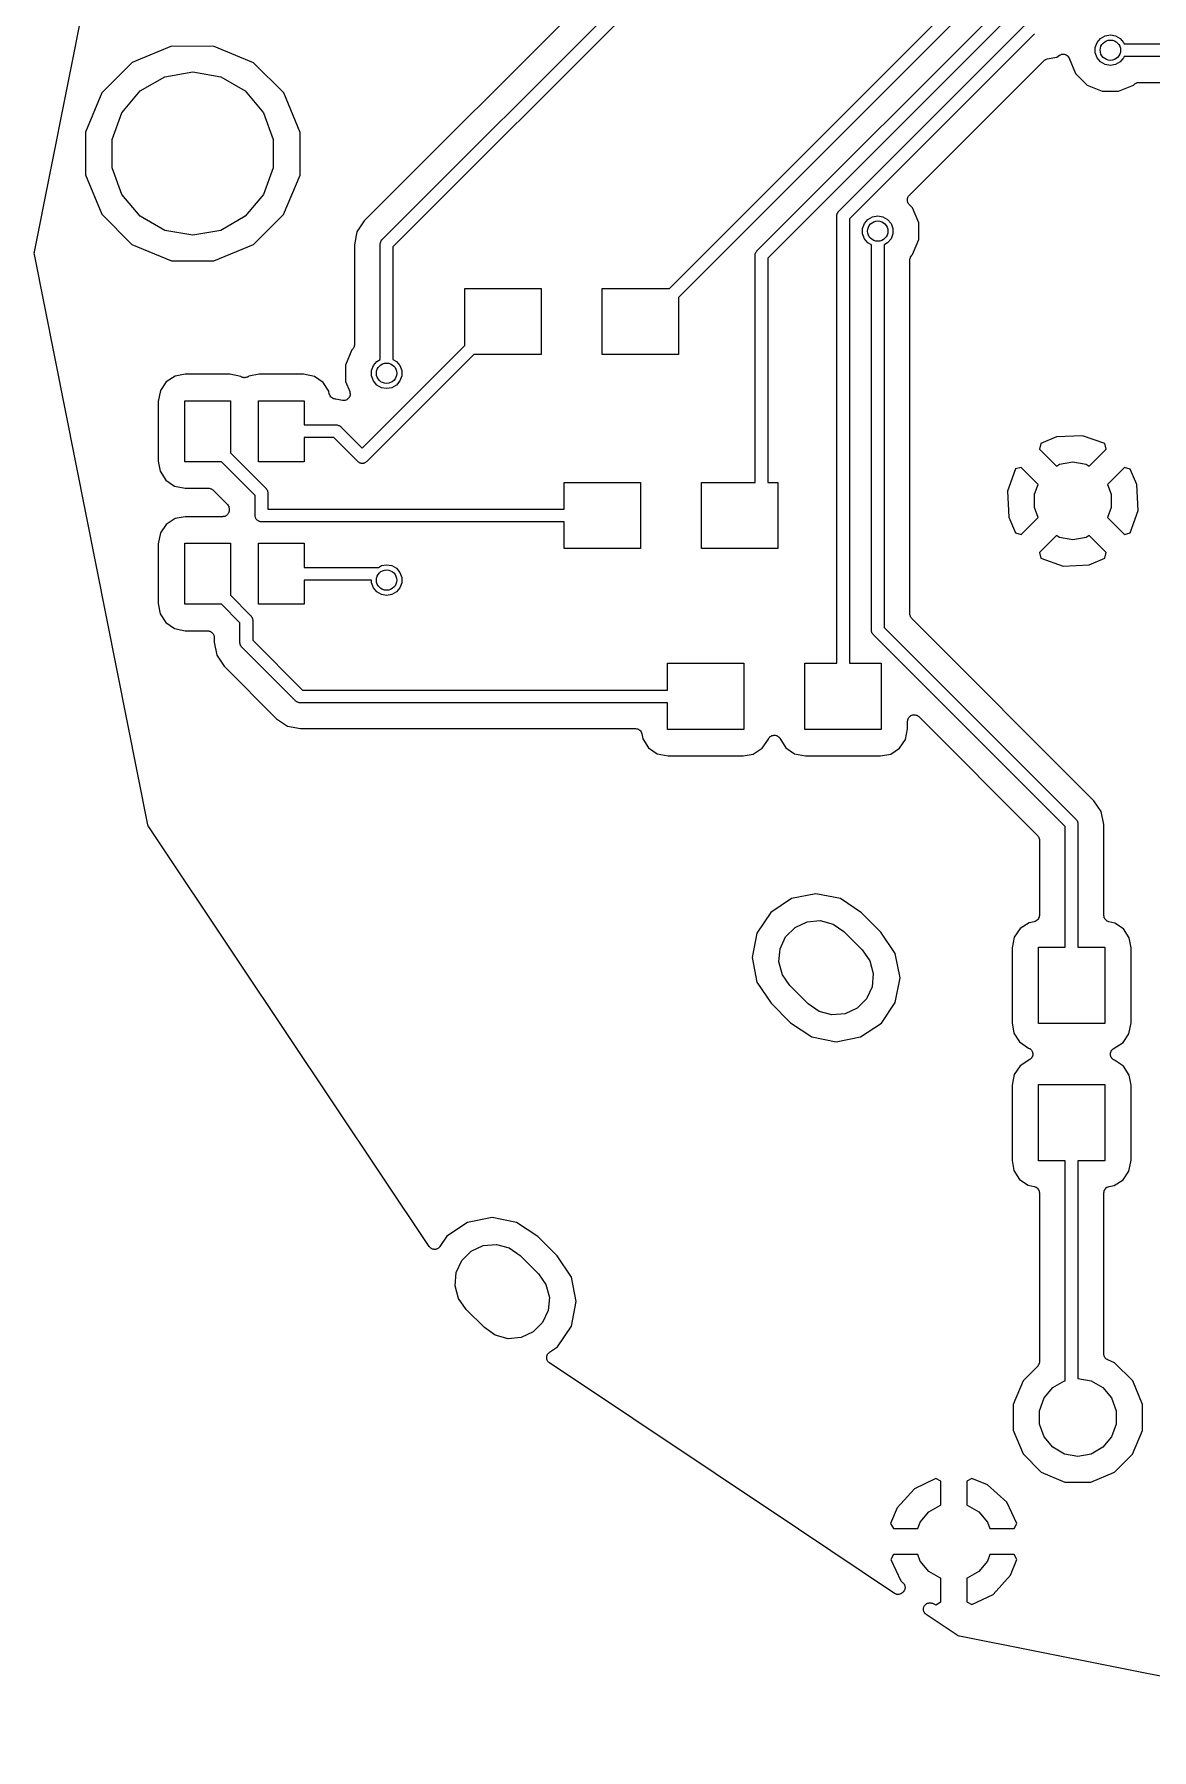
# Model space of a CAD drawing. Extents: x 10 to 287, y -200 to -10.
# Drawn here: x 120.58 to 142.54, y -129.41 to -95.7 of the extents above; entities that cross this region are included whole.
import ezdxf

# ---------------------------------------------------------------- set-up
doc = ezdxf.new("R2010")
doc.units = 0
doc.header["$MEASUREMENT"] = 0
doc.layers.add('BLACK', color=7, linetype='CONTINUOUS')

msp = doc.modelspace()

# ---------------------------------------------------------------- linework, layer by layer
at = {"layer": 'Black'}
for p, q in [((127.42, -99.7336), (133.87, -93.2832)), ((134.083, -93.4234), (127.633, -99.8738)), ((120.886, -98.4618), (121.689, -94.4274)), ((131.94, -94.4952), (127.069, -99.3656)), ((134.786, -99.9572), (139.718, -95.0246)), ((133.067, -100.696), (138.405, -95.3582)), ((139.858, -95.238), (134.999, -100.097)), ((138.618, -95.4984), (133.244, -100.873)), ((136.39, -99.183), (140.098, -95.4746)), ((140.238, -95.688), (136.603, -99.3232)), ((141.538, -95.7813), (141.629, -95.729)), ((141.629, -95.729), (141.732, -95.7109)), ((141.732, -95.7109), (141.835, -95.729)), ((141.835, -95.729), (141.926, -95.7813)), ((123.281, -95.9356), (122.505, -96.2559)), ((124.119, -95.9364), (123.281, -95.9356)), ((124.894, -96.258), (124.119, -95.9364)), ((141.435, -95.9597), (141.471, -95.8614)), ((141.435, -96.0643), (141.435, -95.9597)), ((141.471, -96.1626), (141.435, -96.0643)), ((141.471, -95.8614), (141.538, -95.7813)), ((141.926, -95.7813), (141.993, -95.8614)), ((141.993, -95.8614), (142.002, -95.887)), ((142.002, -95.887), (143.256, -95.887)), ((122.505, -96.2559), (121.912, -96.8484)), ((125.486, -96.8515), (124.894, -96.258)), ((137.779, -98.8652), (140.426, -96.2181)), ((140.426, -96.2181), (140.439, -96.2094)), ((140.439, -96.2094), (140.45, -96.1993)), ((140.45, -96.1993), (140.457, -96.1968)), ((140.457, -96.1968), (140.463, -96.1928)), ((140.463, -96.1928), (140.477, -96.1889)), ((140.477, -96.1889), (140.492, -96.1834)), ((140.492, -96.1834), (140.682, -96.1455)), ((140.682, -96.1455), (140.734, -96.1105)), ((140.734, -96.1105), (140.735, -96.1099)), ((140.735, -96.1099), (140.737, -96.1089)), ((140.737, -96.1089), (140.756, -96.101)), ((140.756, -96.101), (140.774, -96.0927)), ((140.774, -96.0927), (140.776, -96.0926)), ((140.776, -96.0926), (140.777, -96.0921)), ((140.777, -96.0921), (140.798, -96.0912)), ((140.798, -96.0912), (140.818, -96.0899)), ((140.818, -96.0899), (140.82, -96.0903)), ((140.82, -96.0903), (140.821, -96.0902)), ((140.821, -96.0902), (140.841, -96.0964)), ((140.841, -96.0964), (140.861, -96.1022)), ((140.861, -96.1022), (140.862, -96.1031)), ((140.862, -96.1031), (140.863, -96.1035)), ((140.863, -96.1035), (140.88, -96.1161)), ((140.88, -96.1161), (140.896, -96.1283)), ((140.896, -96.1283), (140.897, -96.1295)), ((140.897, -96.1295), (140.898, -96.1304)), ((140.898, -96.1304), (140.909, -96.1478)), ((140.909, -96.1478), (140.921, -96.165)), ((140.921, -96.165), (140.921, -96.1664)), ((140.921, -96.1664), (140.922, -96.1676)), ((140.922, -96.1676), (141.047, -96.4691)), ((141.538, -96.2427), (141.471, -96.1626)), ((141.629, -96.295), (141.538, -96.2427)), ((141.732, -96.3131), (141.629, -96.295)), ((141.835, -96.295), (141.732, -96.3131)), ((141.926, -96.2427), (141.835, -96.295)), ((141.993, -96.1626), (141.926, -96.2427)), ((142.002, -96.137), (141.993, -96.1626)), ((143.204, -96.137), (142.002, -96.137)), ((122.666, -96.8136), (123.149, -96.5347)), ((123.149, -96.5347), (123.698, -96.4379)), ((123.698, -96.4379), (124.247, -96.5347)), ((124.247, -96.5347), (124.73, -96.8136)), ((141.047, -96.4691), (141.274, -96.6966)), ((141.274, -96.6966), (141.571, -96.8199)), ((141.892, -96.8201), (142.189, -96.6974)), ((142.189, -96.6974), (142.204, -96.6821)), ((142.204, -96.6821), (142.209, -96.679)), ((142.209, -96.679), (142.212, -96.6747)), ((142.212, -96.6747), (142.227, -96.6664)), ((142.227, -96.6664), (142.241, -96.6569)), ((142.241, -96.6569), (142.246, -96.6554)), ((142.246, -96.6554), (142.251, -96.6527)), ((142.251, -96.6527), (142.267, -96.6498)), ((142.267, -96.6498), (142.283, -96.6455)), ((142.283, -96.6455), (142.289, -96.646)), ((142.289, -96.646), (142.294, -96.645)), ((142.294, -96.645), (142.941, -96.645)), ((121.912, -96.8484), (121.59, -97.6229)), ((122.307, -97.2409), (122.666, -96.8136)), ((124.73, -96.8136), (125.089, -97.2409)), ((125.806, -97.6265), (125.486, -96.8515)), ((141.571, -96.8199), (141.892, -96.8201)), ((122.116, -97.7651), (122.307, -97.2409)), ((125.089, -97.2409), (125.28, -97.7651)), ((121.59, -97.6229), (121.59, -98.4615)), ((122.116, -98.3229), (122.116, -97.7651)), ((125.28, -97.7651), (125.28, -98.3229)), ((125.806, -98.4651), (125.806, -97.6265)), ((122.307, -98.8471), (122.116, -98.3229)), ((125.28, -98.3229), (125.089, -98.8471)), ((120.585, -99.9752), (120.886, -98.4618)), ((120.886, -98.4618), (120.886, -98.4618)), ((121.59, -98.4615), (121.91, -99.2365)), ((125.484, -99.2396), (125.806, -98.4651)), ((122.666, -99.2744), (122.307, -98.8471)), ((125.089, -98.8471), (124.73, -99.2744)), ((137.743, -98.9439), (137.746, -98.9331)), ((137.744, -98.9549), (137.743, -98.9439)), ((137.743, -98.966), (137.744, -98.9549)), ((137.746, -98.9768), (137.743, -98.966)), ((137.746, -98.9331), (137.747, -98.922)), ((137.747, -98.9879), (137.746, -98.9768)), ((137.747, -98.922), (137.751, -98.912)), ((137.751, -98.9979), (137.747, -98.9879)), ((137.751, -98.912), (137.754, -98.9013)), ((137.754, -99.0086), (137.751, -98.9979)), ((137.754, -98.9013), (137.761, -98.8922)), ((137.76, -99.0177), (137.754, -99.0086)), ((137.765, -99.0278), (137.76, -99.0177)), ((137.761, -98.8922), (137.765, -98.8821)), ((137.765, -98.8821), (137.773, -98.8743)), ((137.773, -99.0357), (137.765, -99.0278)), ((137.773, -98.8743), (137.779, -98.8652)), ((137.779, -99.0447), (137.773, -99.0357)), ((137.845, -99.1109), (137.779, -99.0447)), ((137.968, -99.408), (137.845, -99.1109)), ((121.91, -99.2365), (122.502, -99.83)), ((123.149, -99.5533), (122.666, -99.2744)), ((124.73, -99.2744), (124.247, -99.5533)), ((124.891, -99.8321), (125.484, -99.2396)), ((127.069, -99.3656), (126.925, -99.5807)), ((136.353, -99.2605), (136.358, -99.2447)), ((136.354, -99.266), (136.353, -99.2605)), ((136.353, -99.2714), (136.354, -99.266)), ((136.353, -108.062), (136.353, -99.2714)), ((136.358, -99.2447), (136.361, -99.2287)), ((136.361, -99.2287), (136.363, -99.2239)), ((136.363, -99.2239), (136.365, -99.2186)), ((136.365, -99.2186), (136.374, -99.2052)), ((136.374, -99.2052), (136.382, -99.1911)), ((136.382, -99.1911), (136.386, -99.1875)), ((136.386, -99.1875), (136.39, -99.183)), ((136.603, -99.3232), (136.603, -108.062)), ((136.863, -99.5157), (136.899, -99.4174)), ((136.899, -99.4174), (136.966, -99.3373)), ((136.966, -99.3373), (137.057, -99.285)), ((137.057, -99.285), (137.16, -99.2669)), ((137.16, -99.2669), (137.263, -99.285)), ((137.263, -99.285), (137.354, -99.3373)), ((137.354, -99.3373), (137.421, -99.4174)), ((137.421, -99.4174), (137.457, -99.5157)), ((137.968, -99.7294), (137.968, -99.408)), ((123.698, -99.6501), (123.149, -99.5533)), ((124.247, -99.5533), (123.698, -99.6501)), ((126.925, -99.5807), (126.875, -99.8345)), ((127.383, -99.8111), (127.388, -99.7953)), ((127.388, -99.7953), (127.391, -99.7792)), ((127.391, -99.7792), (127.393, -99.7745)), ((127.393, -99.7745), (127.395, -99.7692)), ((127.395, -99.7692), (127.404, -99.7558)), ((127.404, -99.7558), (127.412, -99.7417)), ((127.412, -99.7417), (127.416, -99.7381)), ((127.416, -99.7381), (127.42, -99.7336)), ((136.863, -99.6203), (136.863, -99.5157)), ((136.899, -99.7186), (136.863, -99.6203)), ((136.966, -99.7987), (136.899, -99.7186)), ((137.421, -99.7186), (137.354, -99.7987)), ((137.457, -99.6203), (137.421, -99.7186)), ((137.457, -99.5157), (137.457, -99.6203)), ((137.845, -100.026), (137.968, -99.7294)), ((120.584, -99.9807), (120.585, -99.978)), ((120.585, -100), (120.584, -99.9807)), ((120.584, -100.019), (120.585, -100)), ((120.585, -100.022), (120.584, -100.019)), ((120.585, -99.978), (120.585, -99.9752)), ((120.585, -100.025), (120.585, -100.022)), ((122.815, -111.234), (120.585, -100.025)), ((122.502, -99.83), (123.277, -100.152)), ((124.115, -100.152), (124.891, -99.8321)), ((126.875, -99.8345), (126.875, -101.8)), ((127.384, -99.8166), (127.383, -99.8111)), ((127.383, -99.822), (127.384, -99.8166)), ((127.383, -102.092), (127.383, -99.822)), ((127.633, -99.8738), (127.633, -102.092)), ((134.749, -100.035), (134.754, -100.019)), ((134.75, -100.04), (134.749, -100.035)), ((134.749, -100.046), (134.75, -100.04)), ((134.749, -104.506), (134.749, -100.046)), ((134.754, -100.019), (134.757, -100.003)), ((134.757, -100.003), (134.759, -99.9981)), ((134.759, -99.9981), (134.761, -99.9928)), ((134.761, -99.9928), (134.77, -99.9794)), ((134.77, -99.9794), (134.778, -99.9652)), ((134.778, -99.9652), (134.782, -99.9617)), ((134.782, -99.9617), (134.786, -99.9572)), ((134.999, -100.097), (134.999, -104.506)), ((137.035, -99.8383), (136.966, -99.7987)), ((137.035, -107.409), (137.035, -99.8383)), ((137.354, -99.7987), (137.285, -99.8383)), ((137.285, -99.8383), (137.285, -107.357)), ((137.793, -100.119), (137.798, -100.103)), ((137.794, -100.125), (137.793, -100.119)), ((137.793, -100.13), (137.794, -100.125)), ((137.793, -103.89), (137.793, -100.13)), ((137.798, -100.103), (137.801, -100.087)), ((137.801, -100.087), (137.803, -100.082)), ((137.803, -100.082), (137.805, -100.077)), ((137.805, -100.077), (137.814, -100.063)), ((137.814, -100.063), (137.823, -100.049)), ((137.823, -100.049), (137.827, -100.045)), ((137.827, -100.045), (137.83, -100.041)), ((137.83, -100.041), (137.845, -100.026)), ((123.277, -100.152), (124.115, -100.152)), ((129.044, -101.819), (129.044, -100.696)), ((129.044, -100.696), (130.544, -100.696)), ((130.544, -100.696), (130.544, -101.996)), ((131.744, -101.996), (131.744, -100.696)), ((131.744, -100.696), (133.067, -100.696)), ((133.244, -100.873), (133.244, -101.996)), ((126.875, -101.811), (126.87, -101.827)), ((126.875, -101.8), (126.874, -101.805)), ((126.874, -101.805), (126.875, -101.811)), ((127.03, -103.833), (129.044, -101.819)), ((126.823, -101.904), (126.7, -102.201)), ((126.838, -101.889), (126.823, -101.904)), ((126.841, -101.885), (126.838, -101.889)), ((126.845, -101.881), (126.841, -101.885)), ((126.854, -101.867), (126.845, -101.881)), ((126.863, -101.853), (126.854, -101.867)), ((126.865, -101.848), (126.863, -101.853)), ((126.867, -101.843), (126.865, -101.848)), ((126.87, -101.827), (126.867, -101.843)), ((129.221, -101.996), (127.118, -104.098)), ((127.247, -102.211), (127.314, -102.131)), ((127.314, -102.131), (127.383, -102.092)), ((127.633, -102.092), (127.702, -102.131)), ((127.702, -102.131), (127.769, -102.211)), ((130.544, -101.996), (129.221, -101.996)), ((133.244, -101.996), (131.744, -101.996)), ((123.352, -102.419), (123.178, -102.531)), ((123.551, -102.382), (123.352, -102.419)), ((124.426, -102.382), (123.551, -102.382)), ((124.64, -102.425), (124.426, -102.382)), ((124.645, -102.428), (124.64, -102.425)), ((124.652, -102.431), (124.645, -102.428)), ((124.658, -102.436), (124.652, -102.431)), ((124.672, -102.44), (124.658, -102.436)), ((124.685, -102.446), (124.672, -102.44)), ((124.693, -102.447), (124.685, -102.446)), ((124.7, -102.449), (124.693, -102.447)), ((124.715, -102.448), (124.7, -102.449)), ((124.729, -102.449), (124.715, -102.448)), ((124.736, -102.447), (124.729, -102.449)), ((124.744, -102.447), (124.736, -102.447)), ((124.758, -102.441), (124.744, -102.447)), ((124.771, -102.437), (124.758, -102.441)), ((124.778, -102.433), (124.771, -102.437)), ((124.785, -102.43), (124.778, -102.433)), ((124.802, -102.419), (124.785, -102.43)), ((125.001, -102.382), (124.802, -102.419)), ((125.876, -102.382), (125.001, -102.382)), ((126.09, -102.425), (125.876, -102.382)), ((126.26, -102.541), (126.09, -102.425)), ((126.7, -102.201), (126.7, -102.522)), ((127.211, -102.31), (127.247, -102.211)), ((127.211, -102.414), (127.211, -102.31)), ((127.247, -102.513), (127.211, -102.414)), ((127.769, -102.211), (127.805, -102.31)), ((127.805, -102.414), (127.769, -102.513)), ((127.805, -102.31), (127.805, -102.414)), ((123.062, -102.701), (123.019, -102.915)), ((123.178, -102.531), (123.062, -102.701)), ((126.372, -102.715), (126.26, -102.541)), ((126.382, -102.765), (126.372, -102.715)), ((126.389, -102.785), (126.382, -102.765)), ((126.396, -102.805), (126.389, -102.785)), ((126.397, -102.806), (126.396, -102.805)), ((126.397, -102.807), (126.397, -102.806)), ((126.411, -102.823), (126.397, -102.807)), ((126.425, -102.839), (126.411, -102.823)), ((126.7, -102.522), (126.782, -102.722)), ((126.774, -102.832), (126.766, -102.848)), ((126.783, -102.816), (126.774, -102.832)), ((126.782, -102.722), (126.783, -102.726)), ((126.783, -102.726), (126.785, -102.73)), ((126.784, -102.812), (126.783, -102.816)), ((126.786, -102.809), (126.784, -102.812)), ((126.785, -102.73), (126.788, -102.747)), ((126.789, -102.791), (126.786, -102.809)), ((126.788, -102.747), (126.792, -102.765)), ((126.792, -102.773), (126.789, -102.791)), ((126.792, -102.765), (126.791, -102.769)), ((126.791, -102.769), (126.792, -102.773)), ((127.314, -102.593), (127.247, -102.513)), ((127.405, -102.645), (127.314, -102.593)), ((127.508, -102.663), (127.405, -102.645)), ((127.611, -102.645), (127.508, -102.663)), ((127.702, -102.593), (127.611, -102.645)), ((127.769, -102.513), (127.702, -102.593)), ((123.019, -102.915), (123.019, -104.09)), ((123.539, -104.102), (123.539, -102.902)), ((123.539, -102.902), (124.439, -102.902)), ((124.439, -102.902), (124.439, -103.925)), ((124.989, -104.102), (124.989, -102.902)), ((124.989, -102.902), (125.889, -102.902)), ((125.889, -102.902), (125.889, -103.377)), ((126.425, -102.84), (126.425, -102.839)), ((126.426, -102.84), (126.425, -102.84)), ((126.444, -102.851), (126.426, -102.84)), ((126.463, -102.861), (126.444, -102.851)), ((126.464, -102.861), (126.463, -102.861)), ((126.464, -102.862), (126.464, -102.861)), ((126.485, -102.865), (126.464, -102.862)), ((126.506, -102.869), (126.485, -102.865)), ((126.509, -102.869), (126.506, -102.869)), ((126.64, -102.895), (126.509, -102.869)), ((126.644, -102.895), (126.64, -102.895)), ((126.648, -102.896), (126.644, -102.895)), ((126.666, -102.896), (126.648, -102.896)), ((126.684, -102.896), (126.666, -102.896)), ((126.688, -102.895), (126.684, -102.896)), ((126.692, -102.894), (126.688, -102.895)), ((126.709, -102.888), (126.692, -102.894)), ((126.726, -102.882), (126.709, -102.888)), ((126.729, -102.879), (126.726, -102.882)), ((126.733, -102.878), (126.729, -102.879)), ((126.747, -102.865), (126.733, -102.878)), ((126.761, -102.854), (126.747, -102.865)), ((126.763, -102.851), (126.761, -102.854)), ((126.766, -102.848), (126.763, -102.851)), ((125.889, -103.377), (126.522, -103.377)), ((126.522, -103.377), (126.527, -103.378)), ((126.527, -103.378), (126.533, -103.377)), ((126.533, -103.377), (126.549, -103.382)), ((126.549, -103.382), (126.565, -103.385)), ((126.565, -103.385), (126.57, -103.387)), ((126.57, -103.387), (126.575, -103.389)), ((126.575, -103.389), (126.588, -103.398)), ((126.588, -103.398), (126.602, -103.406)), ((126.602, -103.406), (126.606, -103.41)), ((126.606, -103.41), (126.61, -103.414)), ((126.61, -103.414), (127.03, -103.833)), ((126.47, -103.627), (125.889, -103.627)), ((125.889, -103.627), (125.889, -104.102)), ((126.942, -104.098), (126.47, -103.627)), ((140.368, -103.741), (140.336, -103.853)), ((140.675, -103.614), (140.368, -103.741)), ((141.183, -103.589), (140.675, -103.614)), ((141.621, -103.745), (141.183, -103.589)), ((141.652, -103.853), (141.621, -103.745)), ((123.019, -104.09), (123.056, -104.289)), ((124.262, -104.102), (123.539, -104.102)), ((124.922, -104.762), (124.262, -104.102)), ((124.439, -103.925), (125.135, -104.622)), ((125.889, -104.102), (124.989, -104.102)), ((126.951, -104.105), (126.942, -104.098)), ((126.958, -104.112), (126.951, -104.105)), ((126.968, -104.117), (126.958, -104.112)), ((126.977, -104.123), (126.968, -104.117)), ((126.988, -104.126), (126.977, -104.123)), ((126.998, -104.131), (126.988, -104.126)), ((127.009, -104.132), (126.998, -104.131)), ((127.019, -104.135), (127.009, -104.132)), ((127.03, -104.134), (127.019, -104.135)), ((127.041, -104.135), (127.03, -104.134)), ((127.051, -104.132), (127.041, -104.135)), ((127.062, -104.131), (127.051, -104.132)), ((127.072, -104.126), (127.062, -104.131)), ((127.083, -104.123), (127.072, -104.126)), ((127.092, -104.117), (127.083, -104.123)), ((127.102, -104.112), (127.092, -104.117)), ((127.109, -104.105), (127.102, -104.112)), ((127.118, -104.098), (127.109, -104.105)), ((137.793, -104.662), (137.793, -103.89)), ((140.336, -103.853), (140.67, -104.187)), ((140.67, -104.187), (140.732, -104.151)), ((140.732, -104.151), (140.994, -104.105)), ((140.994, -104.105), (141.256, -104.151)), ((141.256, -104.151), (141.318, -104.187)), ((141.318, -104.187), (141.652, -103.853)), ((123.056, -104.289), (123.168, -104.463)), ((123.168, -104.463), (123.338, -104.579)), ((130.996, -105.031), (130.996, -104.506)), ((130.996, -104.506), (132.496, -104.506)), ((132.496, -104.506), (132.496, -105.806)), ((133.696, -105.806), (133.696, -104.506)), ((133.696, -104.506), (134.749, -104.506)), ((134.999, -104.506), (135.196, -104.506)), ((135.196, -104.506), (135.196, -105.806)), ((139.869, -104.243), (139.713, -104.681)), ((139.977, -104.212), (139.869, -104.243)), ((140.31, -104.546), (139.977, -104.212)), ((142.011, -104.212), (141.678, -104.546)), ((142.123, -104.244), (142.011, -104.212)), ((142.25, -104.551), (142.123, -104.244)), ((123.338, -104.579), (123.552, -104.622)), ((123.552, -104.622), (124.012, -104.622)), ((124.012, -104.622), (124.017, -104.623)), ((124.017, -104.623), (124.023, -104.623)), ((124.023, -104.623), (124.039, -104.627)), ((124.039, -104.627), (124.055, -104.63)), ((124.055, -104.63), (124.06, -104.633)), ((124.06, -104.633), (124.065, -104.634)), ((124.065, -104.634), (124.079, -104.644)), ((124.079, -104.644), (124.093, -104.652)), ((124.093, -104.652), (124.097, -104.656)), ((124.097, -104.656), (124.101, -104.66)), ((124.101, -104.66), (124.377, -104.935)), ((124.922, -105.156), (124.922, -104.762)), ((125.135, -104.622), (125.139, -104.626)), ((125.139, -104.626), (125.143, -104.63)), ((125.143, -104.63), (125.151, -104.644)), ((125.151, -104.644), (125.16, -104.657)), ((125.16, -104.657), (125.162, -104.662)), ((125.162, -104.662), (125.164, -104.667)), ((125.164, -104.667), (125.167, -104.683)), ((125.167, -104.683), (125.172, -104.699)), ((125.172, -104.699), (125.171, -104.705)), ((125.171, -104.705), (125.172, -104.71)), ((125.172, -104.71), (125.172, -105.031)), ((137.793, -105.85), (137.793, -104.662)), ((139.713, -104.681), (139.738, -105.189)), ((140.241, -104.737), (140.31, -104.546)), ((140.241, -105.003), (140.241, -104.737)), ((141.678, -104.546), (141.747, -104.737)), ((141.747, -104.737), (141.747, -105.003)), ((142.275, -105.059), (142.25, -104.551)), ((123.551, -105.182), (123.352, -105.219)), ((124.287, -105.182), (123.551, -105.182)), ((124.298, -105.18), (124.287, -105.182)), ((124.309, -105.18), (124.298, -105.18)), ((124.319, -105.176), (124.309, -105.18)), ((124.33, -105.174), (124.319, -105.176)), ((124.34, -105.168), (124.33, -105.174)), ((124.35, -105.165), (124.34, -105.168)), ((124.359, -105.157), (124.35, -105.165)), ((124.369, -105.152), (124.359, -105.157)), ((124.376, -105.143), (124.369, -105.152)), ((124.384, -105.136), (124.376, -105.143)), ((124.377, -104.935), (124.38, -104.94)), ((124.38, -104.94), (124.384, -104.943)), ((124.384, -104.943), (124.393, -104.958)), ((124.39, -105.127), (124.384, -105.136)), ((124.397, -105.118), (124.39, -105.127)), ((124.393, -104.958), (124.402, -104.971)), ((124.401, -105.108), (124.397, -105.118)), ((124.406, -105.098), (124.401, -105.108)), ((124.402, -104.971), (124.404, -104.977)), ((124.404, -104.977), (124.406, -104.981)), ((124.406, -104.981), (124.409, -104.998)), ((124.408, -105.087), (124.406, -105.098)), ((124.412, -105.077), (124.408, -105.087)), ((124.409, -104.998), (124.414, -105.014)), ((124.414, -105.055), (124.412, -105.066)), ((124.412, -105.066), (124.412, -105.077)), ((124.414, -105.014), (124.413, -105.019)), ((124.413, -105.019), (124.414, -105.025)), ((124.414, -105.025), (124.414, -105.055)), ((124.924, -105.167), (124.922, -105.156)), ((124.924, -105.178), (124.924, -105.167)), ((124.928, -105.188), (124.924, -105.178)), ((124.93, -105.199), (124.928, -105.188)), ((125.172, -105.031), (130.996, -105.031)), ((139.738, -105.189), (139.865, -105.496)), ((140.31, -105.194), (140.241, -105.003)), ((141.747, -105.003), (141.678, -105.194)), ((142.119, -105.497), (142.275, -105.059)), ((123.062, -105.501), (123.019, -105.715)), ((123.178, -105.331), (123.062, -105.501)), ((123.352, -105.219), (123.178, -105.331)), ((124.935, -105.208), (124.93, -105.199)), ((124.939, -105.218), (124.935, -105.208)), ((124.946, -105.227), (124.939, -105.218)), ((124.951, -105.236), (124.946, -105.227)), ((124.96, -105.243), (124.951, -105.236)), ((124.967, -105.252), (124.96, -105.243)), ((124.976, -105.257), (124.967, -105.252)), ((124.984, -105.264), (124.976, -105.257)), ((124.995, -105.268), (124.984, -105.264)), ((125.004, -105.273), (124.995, -105.268)), ((125.015, -105.275), (125.004, -105.273)), ((125.025, -105.279), (125.015, -105.275)), ((125.036, -105.279), (125.025, -105.279)), ((125.047, -105.281), (125.036, -105.279)), ((130.996, -105.281), (125.047, -105.281)), ((130.996, -105.806), (130.996, -105.281)), ((139.865, -105.496), (139.977, -105.528)), ((139.977, -105.528), (140.31, -105.194)), ((141.678, -105.194), (142.011, -105.528)), ((142.011, -105.528), (142.119, -105.497)), ((123.019, -105.715), (123.019, -106.89)), ((123.539, -106.902), (123.539, -105.702)), ((123.539, -105.702), (124.439, -105.702)), ((124.439, -105.702), (124.439, -106.725)), ((124.989, -106.902), (124.989, -105.702)), ((124.989, -105.702), (125.889, -105.702)), ((125.889, -105.702), (125.889, -106.177)), ((132.496, -105.806), (130.996, -105.806)), ((135.196, -105.806), (133.696, -105.806)), ((137.793, -107.094), (137.793, -105.85)), ((140.67, -105.553), (140.336, -105.887)), ((140.732, -105.589), (140.67, -105.553)), ((140.994, -105.635), (140.732, -105.589)), ((141.256, -105.589), (140.994, -105.635)), ((141.318, -105.553), (141.256, -105.589)), ((141.652, -105.887), (141.318, -105.553)), ((125.889, -106.177), (127.346, -106.177)), ((127.346, -106.177), (127.405, -106.143)), ((127.405, -106.143), (127.508, -106.125)), ((127.508, -106.125), (127.611, -106.143)), ((127.611, -106.143), (127.702, -106.195)), ((127.702, -106.195), (127.769, -106.275)), ((140.336, -105.887), (140.367, -105.995)), ((140.367, -105.995), (140.805, -106.151)), ((140.805, -106.151), (141.313, -106.126)), ((141.313, -106.126), (141.62, -105.999)), ((141.62, -105.999), (141.652, -105.887)), ((127.211, -106.427), (125.889, -106.427)), ((125.889, -106.427), (125.889, -106.902)), ((127.211, -106.478), (127.211, -106.427)), ((127.247, -106.577), (127.211, -106.478)), ((127.769, -106.275), (127.805, -106.374)), ((127.805, -106.478), (127.769, -106.577)), ((127.805, -106.374), (127.805, -106.478)), ((124.439, -106.725), (124.839, -107.126)), ((127.314, -106.657), (127.247, -106.577)), ((127.405, -106.709), (127.314, -106.657)), ((127.508, -106.727), (127.405, -106.709)), ((127.611, -106.709), (127.508, -106.727)), ((127.702, -106.657), (127.611, -106.709)), ((127.769, -106.577), (127.702, -106.657)), ((123.019, -106.89), (123.056, -107.089)), ((123.056, -107.089), (123.168, -107.263)), ((124.262, -106.902), (123.539, -106.902)), ((124.626, -107.266), (124.262, -106.902)), ((124.839, -107.126), (124.843, -107.13)), ((124.843, -107.13), (124.847, -107.134)), ((124.847, -107.134), (124.855, -107.148)), ((124.855, -107.148), (124.864, -107.161)), ((124.864, -107.161), (124.866, -107.166)), ((124.866, -107.166), (124.868, -107.171)), ((124.868, -107.171), (124.871, -107.187)), ((124.871, -107.187), (124.876, -107.203)), ((124.876, -107.203), (124.875, -107.209)), ((124.875, -107.209), (124.876, -107.214)), ((124.876, -107.214), (124.876, -107.608)), ((125.889, -106.902), (124.989, -106.902)), ((137.794, -107.1), (137.793, -107.094)), ((137.793, -107.105), (137.794, -107.1)), ((137.798, -107.121), (137.793, -107.105)), ((137.801, -107.138), (137.798, -107.121)), ((137.803, -107.142), (137.801, -107.138)), ((137.805, -107.148), (137.803, -107.142)), ((137.814, -107.161), (137.805, -107.148)), ((137.823, -107.176), (137.814, -107.161)), ((137.827, -107.179), (137.823, -107.176)), ((137.83, -107.184), (137.827, -107.179)), ((141.409, -110.763), (137.83, -107.184)), ((123.168, -107.263), (123.338, -107.379)), ((123.338, -107.379), (123.552, -107.422)), ((123.552, -107.422), (123.991, -107.422)), ((123.991, -107.422), (124.002, -107.424)), ((124.002, -107.424), (124.013, -107.424)), ((124.013, -107.424), (124.023, -107.428)), ((124.023, -107.428), (124.034, -107.43)), ((124.034, -107.43), (124.044, -107.436)), ((124.044, -107.436), (124.054, -107.439)), ((124.054, -107.439), (124.063, -107.447)), ((124.063, -107.447), (124.073, -107.452)), ((124.073, -107.452), (124.08, -107.461)), ((124.08, -107.461), (124.088, -107.468)), ((124.088, -107.468), (124.094, -107.477)), ((124.094, -107.477), (124.101, -107.486)), ((124.101, -107.486), (124.105, -107.496)), ((124.105, -107.496), (124.11, -107.506)), ((124.11, -107.506), (124.112, -107.517)), ((124.112, -107.517), (124.116, -107.527)), ((124.116, -107.527), (124.116, -107.538)), ((124.116, -107.538), (124.118, -107.549)), ((124.118, -107.549), (124.118, -107.647)), ((124.626, -107.66), (124.626, -107.266)), ((137.036, -107.414), (137.035, -107.409)), ((137.035, -107.42), (137.036, -107.414)), ((137.04, -107.436), (137.035, -107.42)), ((137.043, -107.452), (137.04, -107.436)), ((137.045, -107.457), (137.043, -107.452)), ((137.047, -107.462), (137.045, -107.457)), ((137.056, -107.475), (137.047, -107.462)), ((137.064, -107.489), (137.056, -107.475)), ((137.068, -107.493), (137.064, -107.489)), ((137.072, -107.497), (137.068, -107.493)), ((140.845, -111.271), (137.072, -107.497)), ((137.285, -107.357), (141.058, -111.131)), ((124.118, -107.647), (124.168, -107.901)), ((124.627, -107.665), (124.626, -107.66)), ((124.626, -107.671), (124.627, -107.665)), ((124.631, -107.687), (124.626, -107.671)), ((124.634, -107.703), (124.631, -107.687)), ((124.636, -107.708), (124.634, -107.703)), ((124.638, -107.713), (124.636, -107.708)), ((124.647, -107.726), (124.638, -107.713)), ((124.655, -107.74), (124.647, -107.726)), ((124.659, -107.744), (124.655, -107.74)), ((124.663, -107.748), (124.659, -107.744)), ((125.715, -108.8), (124.663, -107.748)), ((124.876, -107.608), (125.855, -108.587)), ((124.168, -107.901), (124.312, -108.116)), ((124.312, -108.116), (125.347, -109.151)), ((133.028, -108.587), (133.028, -108.062)), ((133.028, -108.062), (134.528, -108.062)), ((134.528, -108.062), (134.528, -109.362)), ((135.728, -109.362), (135.728, -108.062)), ((135.728, -108.062), (136.353, -108.062)), ((136.603, -108.062), (137.228, -108.062)), ((137.228, -108.062), (137.228, -109.362)), ((125.719, -108.804), (125.715, -108.8)), ((125.723, -108.808), (125.719, -108.804)), ((125.737, -108.816), (125.723, -108.808)), ((125.75, -108.825), (125.737, -108.816)), ((125.755, -108.827), (125.75, -108.825)), ((125.76, -108.829), (125.755, -108.827)), ((125.776, -108.832), (125.76, -108.829)), ((125.792, -108.837), (125.776, -108.832)), ((125.798, -108.836), (125.792, -108.837)), ((125.803, -108.837), (125.798, -108.836)), ((133.028, -108.837), (125.803, -108.837)), ((125.855, -108.587), (133.028, -108.587)), ((133.028, -109.362), (133.028, -108.837)), ((125.347, -109.151), (125.562, -109.295)), ((137.748, -109.199), (137.751, -109.183)), ((137.748, -109.349), (137.748, -109.199)), ((137.751, -109.183), (137.753, -109.166)), ((137.753, -109.166), (137.755, -109.161)), ((137.755, -109.161), (137.756, -109.156)), ((137.756, -109.156), (137.764, -109.141)), ((137.764, -109.141), (137.771, -109.126)), ((137.771, -109.126), (137.775, -109.122)), ((137.775, -109.122), (137.778, -109.118)), ((137.778, -109.118), (137.791, -109.107)), ((137.791, -109.107), (137.803, -109.095)), ((137.803, -109.095), (137.808, -109.093)), ((137.808, -109.093), (137.812, -109.089)), ((137.812, -109.089), (137.828, -109.084)), ((137.828, -109.084), (137.843, -109.077)), ((137.843, -109.077), (137.848, -109.076)), ((137.848, -109.076), (137.853, -109.074)), ((137.853, -109.074), (137.87, -109.074)), ((137.87, -109.074), (137.887, -109.073)), ((137.887, -109.073), (137.892, -109.074)), ((137.892, -109.074), (137.897, -109.074)), ((137.897, -109.074), (137.913, -109.08)), ((137.913, -109.08), (137.929, -109.084)), ((137.929, -109.084), (137.934, -109.087)), ((137.934, -109.087), (137.939, -109.089)), ((137.939, -109.089), (137.952, -109.1)), ((137.952, -109.1), (137.965, -109.109)), ((137.965, -109.109), (140.3, -111.444)), ((125.562, -109.295), (125.816, -109.345)), ((125.816, -109.345), (132.401, -109.345)), ((132.401, -109.345), (132.422, -109.349)), ((132.422, -109.349), (132.443, -109.352)), ((132.443, -109.352), (132.444, -109.353)), ((132.444, -109.353), (132.445, -109.353)), ((132.445, -109.353), (132.463, -109.363)), ((132.463, -109.363), (132.482, -109.374)), ((132.482, -109.374), (132.482, -109.374)), ((132.482, -109.374), (132.483, -109.375)), ((132.483, -109.375), (132.497, -109.391)), ((132.497, -109.391), (132.511, -109.407)), ((132.511, -109.407), (132.511, -109.408)), ((132.511, -109.408), (132.511, -109.408)), ((132.511, -109.408), (132.519, -109.429)), ((132.519, -109.429), (132.526, -109.449)), ((132.526, -109.449), (132.545, -109.549)), ((132.545, -109.549), (132.657, -109.723)), ((134.528, -109.362), (133.028, -109.362)), ((134.889, -109.733), (135.01, -109.556)), ((135.01, -109.556), (135.014, -109.543)), ((135.014, -109.543), (135.017, -109.539)), ((135.017, -109.539), (135.019, -109.535)), ((135.019, -109.535), (135.03, -109.521)), ((135.03, -109.521), (135.041, -109.508)), ((135.041, -109.508), (135.045, -109.505)), ((135.045, -109.505), (135.048, -109.501)), ((135.048, -109.501), (135.063, -109.493)), ((135.063, -109.493), (135.078, -109.484)), ((135.078, -109.484), (135.083, -109.483)), ((135.083, -109.483), (135.087, -109.48)), ((135.087, -109.48), (135.104, -109.478)), ((135.104, -109.478), (135.121, -109.474)), ((135.121, -109.474), (135.126, -109.475)), ((135.126, -109.475), (135.13, -109.474)), ((135.13, -109.474), (135.147, -109.477)), ((135.147, -109.477), (135.165, -109.48)), ((135.165, -109.48), (135.169, -109.482)), ((135.169, -109.482), (135.174, -109.483)), ((135.174, -109.483), (135.188, -109.492)), ((135.188, -109.492), (135.204, -109.5)), ((135.204, -109.5), (135.207, -109.503)), ((135.207, -109.503), (135.211, -109.506)), ((135.211, -109.506), (135.222, -109.519)), ((135.222, -109.519), (135.234, -109.532)), ((135.234, -109.532), (135.357, -109.723)), ((137.228, -109.362), (135.728, -109.362)), ((137.589, -109.733), (137.705, -109.563)), ((137.705, -109.563), (137.748, -109.349)), ((132.657, -109.723), (132.827, -109.839)), ((132.827, -109.839), (133.041, -109.882)), ((133.041, -109.882), (134.516, -109.882)), ((134.516, -109.882), (134.715, -109.845)), ((134.715, -109.845), (134.889, -109.733)), ((135.357, -109.723), (135.527, -109.839)), ((135.527, -109.839), (135.741, -109.882)), ((135.741, -109.882), (137.216, -109.882)), ((137.216, -109.882), (137.415, -109.845)), ((137.415, -109.845), (137.589, -109.733)), ((141.553, -110.978), (141.409, -110.763)), ((122.816, -111.236), (122.815, -111.234)), ((122.816, -111.239), (122.816, -111.236)), ((122.824, -111.257), (122.816, -111.239)), ((122.831, -111.275), (122.824, -111.257)), ((141.058, -111.131), (141.062, -111.135)), ((141.062, -111.135), (141.066, -111.139)), ((141.066, -111.139), (141.074, -111.153)), ((141.074, -111.153), (141.083, -111.166)), ((141.083, -111.166), (141.085, -111.171)), ((141.085, -111.171), (141.087, -111.176)), ((141.087, -111.176), (141.09, -111.192)), ((141.09, -111.192), (141.095, -111.208)), ((141.095, -111.208), (141.094, -111.214)), ((141.094, -111.214), (141.095, -111.219)), ((141.095, -111.219), (141.095, -113.644)), ((141.603, -111.232), (141.553, -110.978)), ((141.603, -113.019), (141.603, -111.232)), ((122.833, -111.277), (122.831, -111.275)), ((122.834, -111.279), (122.833, -111.277)), ((124.596, -113.917), (122.834, -111.279)), ((140.3, -111.444), (140.303, -111.449)), ((140.303, -111.449), (140.307, -111.452)), ((140.307, -111.452), (140.316, -111.467)), ((140.316, -111.467), (140.325, -111.48)), ((140.325, -111.48), (140.327, -111.486)), ((140.327, -111.486), (140.329, -111.49)), ((140.329, -111.49), (140.332, -111.507)), ((140.332, -111.507), (140.337, -111.523)), ((140.337, -111.523), (140.336, -111.528)), ((140.336, -111.528), (140.337, -111.534)), ((140.337, -111.534), (140.337, -113.017)), ((140.845, -113.644), (140.845, -111.271)), ((135.945, -112.591), (135.464, -112.687)), ((136.425, -112.687), (135.945, -112.591)), ((135.464, -112.687), (135.057, -112.959)), ((136.843, -112.966), (136.425, -112.687)), ((135.057, -112.959), (134.785, -113.366)), ((135.35, -113.436), (135.534, -113.252)), ((135.534, -113.252), (135.77, -113.142)), ((135.77, -113.142), (136.03, -113.119)), ((136.03, -113.119), (136.281, -113.187)), ((136.281, -113.187), (136.495, -113.336)), ((137.224, -113.347), (136.843, -112.966)), ((139.959, -113.273), (139.843, -113.443)), ((140.133, -113.161), (139.959, -113.273)), ((140.233, -113.142), (140.133, -113.161)), ((140.253, -113.135), (140.233, -113.142)), ((140.273, -113.127), (140.253, -113.135)), ((140.274, -113.127), (140.273, -113.127)), ((140.275, -113.127), (140.274, -113.127)), ((140.291, -113.113), (140.275, -113.127)), ((140.307, -113.099), (140.291, -113.113)), ((140.308, -113.098), (140.307, -113.099)), ((140.319, -113.079), (140.308, -113.098)), ((140.308, -113.098), (140.308, -113.098)), ((140.329, -113.061), (140.319, -113.079)), ((140.33, -113.059), (140.329, -113.06)), ((140.329, -113.06), (140.329, -113.061)), ((140.333, -113.038), (140.33, -113.059)), ((140.337, -113.017), (140.333, -113.038)), ((141.607, -113.039), (141.603, -113.019)), ((141.61, -113.059), (141.607, -113.039)), ((141.61, -113.061), (141.61, -113.059)), ((141.611, -113.062), (141.61, -113.061)), ((141.621, -113.08), (141.611, -113.062)), ((141.631, -113.098), (141.621, -113.08)), ((141.632, -113.099), (141.631, -113.098)), ((141.633, -113.1), (141.632, -113.099)), ((141.648, -113.114), (141.633, -113.1)), ((141.664, -113.127), (141.648, -113.114)), ((141.665, -113.128), (141.664, -113.127)), ((141.666, -113.129), (141.665, -113.128)), ((141.686, -113.136), (141.666, -113.129)), ((141.705, -113.143), (141.686, -113.136)), ((141.821, -113.167), (141.705, -113.143)), ((141.991, -113.283), (141.821, -113.167)), ((142.103, -113.457), (141.991, -113.283)), ((134.785, -113.366), (134.689, -113.847)), ((135.24, -113.672), (135.35, -113.436)), ((136.495, -113.336), (136.854, -113.695)), ((137.503, -113.765), (137.224, -113.347)), ((139.843, -113.443), (139.8, -113.657)), ((142.14, -113.656), (142.103, -113.457)), ((128.345, -119.527), (124.596, -113.917)), ((124.596, -113.917), (124.596, -113.917)), ((134.689, -113.847), (134.785, -114.327)), ((135.217, -113.932), (135.24, -113.672)), ((135.285, -114.183), (135.217, -113.932)), ((136.854, -113.695), (137.003, -113.909)), ((137.003, -113.909), (137.071, -114.16)), ((137.599, -114.245), (137.503, -113.765)), ((139.8, -113.657), (139.8, -115.132)), ((140.32, -115.144), (140.32, -113.644)), ((140.32, -113.644), (140.845, -113.644)), ((141.095, -113.644), (141.62, -113.644)), ((141.62, -113.644), (141.62, -115.144)), ((142.14, -115.131), (142.14, -113.656)), ((135.434, -114.397), (135.285, -114.183)), ((137.071, -114.16), (137.048, -114.42)), ((137.503, -114.726), (137.599, -114.245)), ((134.785, -114.327), (135.064, -114.745)), ((135.793, -114.756), (135.434, -114.397)), ((137.048, -114.42), (136.938, -114.656)), ((135.064, -114.745), (135.445, -115.126)), ((136.007, -114.905), (135.793, -114.756)), ((136.258, -114.973), (136.007, -114.905)), ((136.518, -114.95), (136.258, -114.973)), ((136.754, -114.84), (136.518, -114.95)), ((136.938, -114.656), (136.754, -114.84)), ((137.231, -115.133), (137.503, -114.726)), ((135.445, -115.126), (135.863, -115.405)), ((136.824, -115.405), (137.231, -115.133)), ((139.8, -115.132), (139.837, -115.331)), ((141.62, -115.144), (140.32, -115.144)), ((142.097, -115.345), (142.14, -115.131)), ((135.863, -115.405), (136.343, -115.501)), ((136.343, -115.501), (136.824, -115.405)), ((139.837, -115.331), (139.949, -115.505)), ((139.949, -115.505), (140.126, -115.626)), ((140.126, -115.626), (140.139, -115.63)), ((140.139, -115.63), (140.143, -115.633)), ((140.143, -115.633), (140.147, -115.635)), ((140.147, -115.635), (140.161, -115.646)), ((141.777, -115.65), (141.79, -115.638)), ((141.79, -115.638), (141.981, -115.515)), ((141.981, -115.515), (142.097, -115.345)), ((139.959, -115.973), (139.843, -116.143)), ((140.15, -115.85), (139.959, -115.973)), ((140.163, -115.838), (140.15, -115.85)), ((140.161, -115.646), (140.174, -115.657)), ((140.176, -115.827), (140.163, -115.838)), ((140.174, -115.657), (140.177, -115.661)), ((140.179, -115.823), (140.176, -115.827)), ((140.177, -115.661), (140.181, -115.664)), ((140.182, -115.82), (140.179, -115.823)), ((140.181, -115.664), (140.189, -115.679)), ((140.19, -115.804), (140.182, -115.82)), ((140.189, -115.679), (140.198, -115.694)), ((140.199, -115.79), (140.19, -115.804)), ((140.198, -115.694), (140.199, -115.699)), ((140.199, -115.699), (140.202, -115.703)), ((140.2, -115.785), (140.199, -115.79)), ((140.202, -115.781), (140.2, -115.785)), ((140.202, -115.703), (140.204, -115.72)), ((140.205, -115.763), (140.202, -115.781)), ((140.204, -115.72), (140.208, -115.737)), ((140.208, -115.746), (140.205, -115.763)), ((140.208, -115.737), (140.207, -115.742)), ((140.207, -115.742), (140.208, -115.746)), ((141.732, -115.742), (141.735, -115.725)), ((141.733, -115.746), (141.732, -115.742)), ((141.732, -115.751), (141.733, -115.746)), ((141.736, -115.768), (141.732, -115.751)), ((141.735, -115.725), (141.738, -115.707)), ((141.738, -115.785), (141.736, -115.768)), ((141.738, -115.707), (141.74, -115.703)), ((141.741, -115.789), (141.738, -115.785)), ((141.74, -115.703), (141.741, -115.698)), ((141.741, -115.698), (141.75, -115.684)), ((141.742, -115.794), (141.741, -115.789)), ((141.751, -115.809), (141.742, -115.794)), ((141.75, -115.684), (141.758, -115.668)), ((141.759, -115.824), (141.751, -115.809)), ((141.758, -115.668), (141.761, -115.665)), ((141.763, -115.827), (141.759, -115.824)), ((141.761, -115.665), (141.764, -115.661)), ((141.766, -115.831), (141.763, -115.827)), ((141.764, -115.661), (141.777, -115.65)), ((141.779, -115.842), (141.766, -115.831)), ((141.793, -115.853), (141.779, -115.842)), ((141.797, -115.855), (141.793, -115.853)), ((141.801, -115.858), (141.797, -115.855)), ((141.814, -115.862), (141.801, -115.858)), ((141.991, -115.983), (141.814, -115.862)), ((139.843, -116.143), (139.8, -116.357)), ((142.103, -116.157), (141.991, -115.983)), ((142.14, -116.356), (142.103, -116.157)), ((139.8, -116.357), (139.8, -117.832)), ((140.32, -117.844), (140.32, -116.344)), ((140.32, -116.344), (141.62, -116.344)), ((141.62, -116.344), (141.62, -117.844)), ((142.14, -117.831), (142.14, -116.356)), ((139.8, -117.832), (139.837, -118.031)), ((140.845, -117.844), (140.32, -117.844)), ((140.845, -122.164), (140.845, -117.844)), ((141.62, -117.844), (141.095, -117.844)), ((141.095, -117.844), (141.095, -122.12)), ((142.097, -118.045), (142.14, -117.831)), ((139.837, -118.031), (139.949, -118.205)), ((139.949, -118.205), (140.119, -118.321)), ((140.119, -118.321), (140.235, -118.345)), ((141.707, -118.346), (141.807, -118.327)), ((141.807, -118.327), (141.981, -118.215)), ((141.981, -118.215), (142.097, -118.045)), ((140.235, -118.345), (140.254, -118.352)), ((140.254, -118.352), (140.273, -118.359)), ((140.273, -118.359), (140.275, -118.36)), ((140.275, -118.36), (140.276, -118.361)), ((140.276, -118.361), (140.292, -118.374)), ((140.292, -118.374), (140.307, -118.388)), ((140.307, -118.388), (140.308, -118.389)), ((140.308, -118.389), (140.309, -118.39)), ((140.309, -118.39), (140.319, -118.408)), ((140.319, -118.408), (140.329, -118.426)), ((140.329, -118.426), (140.33, -118.427)), ((140.33, -118.427), (140.33, -118.429)), ((140.33, -118.429), (140.333, -118.449)), ((140.333, -118.449), (140.337, -118.469)), ((140.337, -118.469), (140.337, -121.793)), ((141.603, -118.471), (141.607, -118.45)), ((141.603, -121.636), (141.603, -118.471)), ((141.607, -118.45), (141.61, -118.429)), ((141.61, -118.429), (141.611, -118.428)), ((141.611, -118.427), (141.621, -118.409)), ((141.611, -118.428), (141.611, -118.427)), ((141.621, -118.409), (141.632, -118.39)), ((141.632, -118.39), (141.633, -118.389)), ((141.632, -118.39), (141.632, -118.39)), ((141.633, -118.389), (141.649, -118.375)), ((141.649, -118.375), (141.665, -118.361)), ((141.665, -118.361), (141.666, -118.361)), ((141.666, -118.361), (141.687, -118.353)), ((141.666, -118.361), (141.666, -118.361)), ((141.687, -118.353), (141.707, -118.346)), ((129.581, -118.955), (129.1, -119.051)), ((130.061, -119.051), (129.581, -118.955)), ((128.693, -119.323), (128.556, -119.527)), ((129.1, -119.051), (128.693, -119.323)), ((130.479, -119.33), (130.061, -119.051)), ((130.86, -119.711), (130.479, -119.33)), ((128.355, -119.537), (128.345, -119.527)), ((128.363, -119.548), (128.355, -119.537)), ((128.37, -119.553), (128.363, -119.548)), ((128.376, -119.559), (128.37, -119.553)), ((128.388, -119.565), (128.376, -119.559)), ((128.399, -119.573), (128.388, -119.565)), ((128.408, -119.575), (128.399, -119.573)), ((128.415, -119.579), (128.408, -119.575)), ((128.429, -119.58), (128.415, -119.579)), ((128.442, -119.583), (128.429, -119.58)), ((128.451, -119.582), (128.442, -119.583)), ((128.459, -119.583), (128.451, -119.582)), ((128.472, -119.58), (128.459, -119.583)), ((128.486, -119.579), (128.472, -119.58)), ((128.494, -119.575), (128.486, -119.579)), ((128.502, -119.573), (128.494, -119.575)), ((128.513, -119.565), (128.502, -119.573)), ((128.526, -119.559), (128.513, -119.565)), ((128.531, -119.553), (128.526, -119.559)), ((128.538, -119.548), (128.531, -119.553)), ((128.547, -119.537), (128.538, -119.548)), ((128.556, -119.527), (128.547, -119.537)), ((128.986, -119.8), (129.17, -119.616)), ((129.17, -119.616), (129.406, -119.506)), ((129.406, -119.506), (129.666, -119.483)), ((129.666, -119.483), (129.918, -119.551)), ((129.918, -119.551), (130.131, -119.7)), ((128.876, -120.036), (128.986, -119.8)), ((130.131, -119.7), (130.49, -120.059)), ((131.139, -120.129), (130.86, -119.711)), ((128.853, -120.296), (128.876, -120.036)), ((128.921, -120.547), (128.853, -120.296)), ((130.49, -120.059), (130.639, -120.272)), ((130.639, -120.272), (130.707, -120.524)), ((131.235, -120.609), (131.139, -120.129)), ((129.07, -120.761), (128.921, -120.547)), ((130.707, -120.524), (130.684, -120.784)), ((131.139, -121.09), (131.235, -120.609)), ((129.429, -121.12), (129.07, -120.761)), ((130.574, -121.02), (130.39, -121.204)), ((130.684, -120.784), (130.574, -121.02)), ((129.643, -121.269), (129.429, -121.12)), ((129.894, -121.337), (129.643, -121.269)), ((130.154, -121.314), (129.894, -121.337)), ((130.39, -121.204), (130.154, -121.314)), ((130.867, -121.497), (131.139, -121.09)), ((130.654, -121.7), (130.657, -121.686)), ((130.655, -121.708), (130.654, -121.7)), ((130.654, -121.716), (130.655, -121.708)), ((130.657, -121.686), (130.659, -121.672)), ((130.659, -121.672), (130.662, -121.665)), ((130.662, -121.665), (130.664, -121.657)), ((130.664, -121.657), (130.672, -121.645)), ((130.672, -121.645), (130.678, -121.633)), ((130.678, -121.633), (130.684, -121.627)), ((130.684, -121.627), (130.689, -121.62)), ((130.689, -121.62), (130.7, -121.612)), ((130.7, -121.612), (130.71, -121.602)), ((130.71, -121.602), (130.867, -121.497)), ((141.604, -121.645), (141.603, -121.636)), ((141.604, -121.653), (141.604, -121.645)), ((141.608, -121.666), (141.604, -121.653)), ((141.611, -121.68), (141.608, -121.666)), ((141.615, -121.687), (141.611, -121.68)), ((141.617, -121.695), (141.615, -121.687)), ((141.626, -121.706), (141.617, -121.695)), ((141.633, -121.718), (141.626, -121.706)), ((130.657, -121.73), (130.654, -121.716)), ((130.659, -121.743), (130.657, -121.73)), ((130.662, -121.751), (130.659, -121.743)), ((130.664, -121.759), (130.662, -121.751)), ((130.672, -121.771), (130.664, -121.759)), ((130.678, -121.783), (130.672, -121.771)), ((130.684, -121.789), (130.678, -121.783)), ((130.689, -121.796), (130.684, -121.789)), ((130.7, -121.804), (130.689, -121.796)), ((130.71, -121.813), (130.7, -121.804)), ((135.603, -125.083), (130.71, -121.813)), ((140.3, -121.883), (140.018, -122.164)), ((140.303, -121.878), (140.3, -121.883)), ((140.307, -121.875), (140.303, -121.878)), ((140.316, -121.86), (140.307, -121.875)), ((140.325, -121.847), (140.316, -121.86)), ((140.327, -121.841), (140.325, -121.847)), ((140.329, -121.837), (140.327, -121.841)), ((140.332, -121.82), (140.329, -121.837)), ((140.337, -121.804), (140.332, -121.82)), ((140.337, -121.793), (140.336, -121.799)), ((140.336, -121.799), (140.337, -121.804)), ((141.639, -121.723), (141.633, -121.718)), ((141.644, -121.73), (141.639, -121.723)), ((141.656, -121.737), (141.644, -121.73)), ((141.666, -121.746), (141.656, -121.737)), ((141.674, -121.749), (141.666, -121.746)), ((141.681, -121.754), (141.674, -121.749)), ((141.814, -121.809), (141.681, -121.754)), ((142.171, -122.166), (141.814, -121.809)), ((140.018, -122.164), (139.824, -122.631)), ((140.431, -122.502), (140.602, -122.299)), ((140.602, -122.299), (140.832, -122.166)), ((140.832, -122.166), (140.845, -122.164)), ((141.095, -122.12), (141.355, -122.166)), ((141.355, -122.166), (141.585, -122.299)), ((141.585, -122.299), (141.756, -122.502)), ((142.364, -122.633), (142.171, -122.166)), ((139.824, -122.631), (139.824, -123.136)), ((140.34, -122.752), (140.431, -122.502)), ((141.756, -122.502), (141.847, -122.752)), ((142.364, -123.139), (142.364, -122.633)), ((140.34, -123.018), (140.34, -122.752)), ((140.431, -123.267), (140.34, -123.018)), ((141.847, -123.018), (141.756, -123.267)), ((141.847, -122.752), (141.847, -123.018)), ((139.824, -123.136), (140.016, -123.603)), ((140.602, -123.471), (140.431, -123.267)), ((141.756, -123.267), (141.585, -123.471)), ((142.17, -123.605), (142.364, -123.139)), ((140.016, -123.603), (140.373, -123.961)), ((140.832, -123.604), (140.602, -123.471)), ((141.094, -123.65), (140.832, -123.604)), ((141.355, -123.604), (141.094, -123.65)), ((141.585, -123.471), (141.355, -123.604)), ((141.812, -123.962), (142.17, -123.605)), ((140.373, -123.961), (140.84, -124.155)), ((141.345, -124.155), (141.812, -123.962)), ((137.882, -124.285), (137.541, -124.662)), ((138.302, -124.086), (137.882, -124.285)), ((138.4, -124.14), (138.302, -124.086)), ((138.4, -124.604), (138.4, -124.14)), ((139.01, -124.084), (138.908, -124.14)), ((138.908, -124.14), (138.908, -124.604)), ((139.316, -124.211), (139.01, -124.084)), ((139.694, -124.552), (139.316, -124.211)), ((140.84, -124.155), (141.345, -124.155)), ((137.541, -124.662), (137.414, -124.969)), ((137.992, -124.942), (138.163, -124.738)), ((138.163, -124.738), (138.393, -124.606)), ((138.393, -124.606), (138.4, -124.604)), ((138.908, -124.604), (138.916, -124.606)), ((138.916, -124.606), (139.146, -124.738)), ((139.146, -124.738), (139.317, -124.942)), ((139.893, -124.972), (139.694, -124.552)), ((137.49, -126.344), (135.603, -125.083)), ((137.414, -124.969), (137.47, -125.07)), ((137.47, -125.07), (137.945, -125.07)), ((137.945, -125.07), (137.992, -124.942)), ((139.317, -124.942), (139.363, -125.07)), ((139.363, -125.07), (139.839, -125.07)), ((139.839, -125.07), (139.893, -124.972)), ((137.47, -125.578), (137.416, -125.676)), ((137.416, -125.676), (137.615, -126.097)), ((137.945, -125.578), (137.47, -125.578)), ((137.992, -125.707), (137.945, -125.578)), ((138.163, -125.91), (137.992, -125.707)), ((139.317, -125.707), (139.146, -125.91)), ((139.363, -125.578), (139.317, -125.707)), ((139.839, -125.578), (139.363, -125.578)), ((139.768, -125.987), (139.895, -125.68)), ((139.895, -125.68), (139.839, -125.578)), ((138.393, -126.043), (138.163, -125.91)), ((138.4, -126.044), (138.393, -126.043)), ((138.4, -126.509), (138.4, -126.044)), ((138.916, -126.043), (138.908, -126.044)), ((138.908, -126.044), (138.908, -126.509)), ((139.146, -125.91), (138.916, -126.043)), ((139.427, -126.364), (139.768, -125.987)), ((137.509, -126.352), (137.49, -126.344)), ((137.528, -126.361), (137.509, -126.352)), ((137.529, -126.361), (137.528, -126.361)), ((137.531, -126.362), (137.529, -126.361)), ((137.551, -126.363), (137.531, -126.362)), ((137.572, -126.365), (137.551, -126.363)), ((137.573, -126.364), (137.572, -126.365)), ((137.575, -126.364), (137.573, -126.364)), ((137.594, -126.359), (137.575, -126.364)), ((137.614, -126.353), (137.594, -126.359)), ((137.616, -126.353), (137.614, -126.353)), ((137.615, -126.097), (137.656, -126.134)), ((137.617, -126.352), (137.616, -126.353)), ((137.634, -126.34), (137.617, -126.352)), ((137.651, -126.328), (137.634, -126.34)), ((137.661, -126.318), (137.651, -126.328)), ((137.656, -126.134), (137.665, -126.145)), ((137.669, -126.306), (137.661, -126.318)), ((137.665, -126.145), (137.675, -126.155)), ((137.678, -126.296), (137.669, -126.306)), ((137.675, -126.155), (137.678, -126.162)), ((137.678, -126.162), (137.683, -126.169)), ((137.681, -126.288), (137.678, -126.296)), ((137.686, -126.282), (137.681, -126.288)), ((137.683, -126.169), (137.688, -126.182)), ((137.69, -126.268), (137.686, -126.282)), ((137.688, -126.182), (137.694, -126.195)), ((137.695, -126.255), (137.69, -126.268)), ((137.694, -126.195), (137.694, -126.203)), ((137.694, -126.203), (137.697, -126.211)), ((137.697, -126.239), (137.695, -126.247)), ((137.695, -126.247), (137.695, -126.255)), ((137.697, -126.211), (137.696, -126.225)), ((137.696, -126.225), (137.697, -126.239)), ((139.006, -126.563), (139.427, -126.364)), ((138.058, -126.647), (138.06, -126.637)), ((138.059, -126.659), (138.058, -126.647)), ((138.059, -126.672), (138.059, -126.659)), ((138.061, -126.681), (138.059, -126.672)), ((138.06, -126.628), (138.065, -126.616)), ((138.06, -126.637), (138.06, -126.628)), ((138.063, -126.691), (138.061, -126.681)), ((138.068, -126.702), (138.063, -126.691)), ((138.065, -126.616), (138.068, -126.604)), ((138.068, -126.604), (138.074, -126.596)), ((138.072, -126.714), (138.068, -126.702)), ((138.078, -126.721), (138.072, -126.714)), ((138.074, -126.596), (138.077, -126.587)), ((138.077, -126.587), (138.086, -126.578)), ((138.082, -126.73), (138.078, -126.721)), ((138.091, -126.739), (138.082, -126.73)), ((138.086, -126.578), (138.093, -126.567)), ((138.099, -126.749), (138.091, -126.739)), ((138.093, -126.567), (138.101, -126.561)), ((138.107, -126.754), (138.099, -126.749)), ((138.101, -126.561), (138.107, -126.554)), ((138.107, -126.554), (138.118, -126.548)), ((138.114, -126.761), (138.107, -126.754)), ((138.488, -127.01), (138.114, -126.761)), ((138.118, -126.548), (138.128, -126.541)), ((138.128, -126.541), (138.138, -126.538)), ((138.138, -126.538), (138.146, -126.534)), ((138.146, -126.534), (138.159, -126.532)), ((138.159, -126.532), (138.171, -126.529)), ((138.171, -126.529), (138.18, -126.529)), ((138.18, -126.529), (138.19, -126.528)), ((138.19, -126.528), (138.202, -126.531)), ((138.202, -126.531), (138.215, -126.532)), ((138.215, -126.532), (138.224, -126.536)), ((138.224, -126.536), (138.233, -126.538)), ((138.233, -126.538), (138.299, -126.565)), ((138.299, -126.565), (138.4, -126.509)), ((138.908, -126.509), (139.006, -126.563)), ((138.721, -127.166), (138.488, -127.01)), ((138.488, -127.01), (138.488, -127.01)), ((138.723, -127.167), (138.721, -127.166)), ((138.725, -127.169), (138.723, -127.167)), ((138.743, -127.176), (138.725, -127.169)), ((138.761, -127.184), (138.743, -127.176)), ((138.764, -127.184), (138.761, -127.184)), ((138.766, -127.185), (138.764, -127.184)), ((149.975, -129.415), (138.766, -127.185))]:
    msp.add_line(p, q, dxfattribs=at)
for centre in [(141.732, -96.012), (137.16, -99.568), (127.508, -102.362), (127.508, -106.426)]:
    msp.add_circle(centre, 0.2, dxfattribs=at)

doc.saveas('drawing.dxf')
